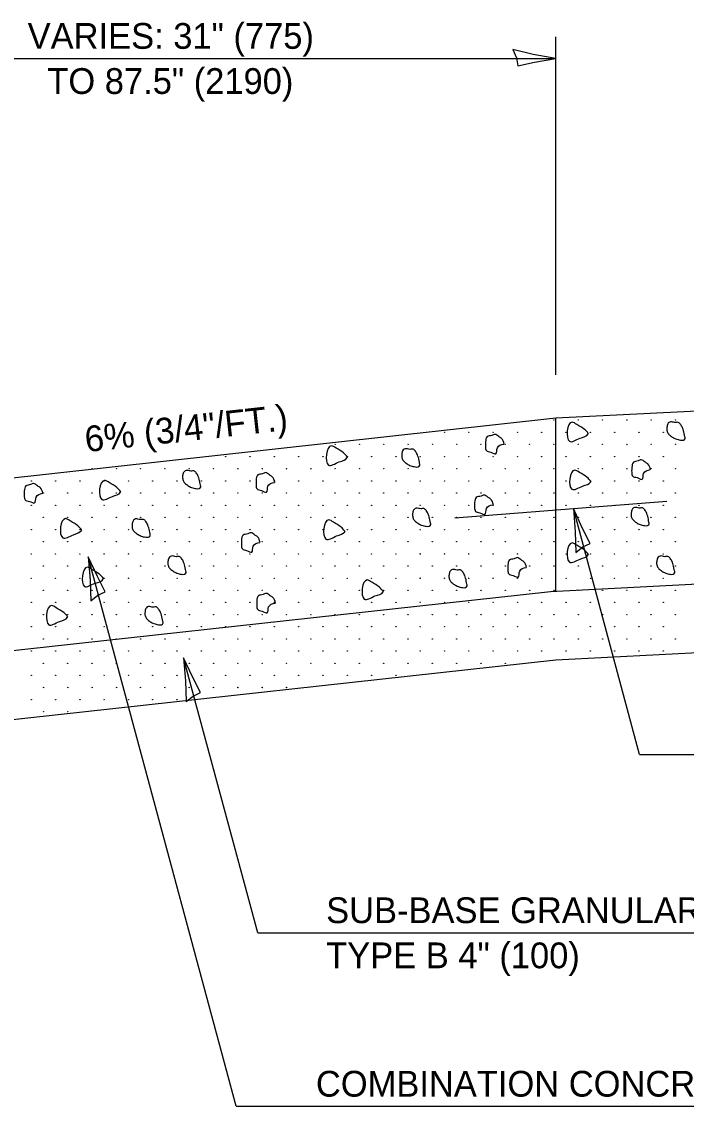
# Model space of a CAD drawing. Extents: x 99656 to 100336, y 99975 to 100415.
# Drawn here: x 100129.8 to 100207.1, y 100093.5 to 100219.8 of the extents above; entities that cross this region are included whole.
import ezdxf

# ---------------------------------------------------------------- set-up
doc = ezdxf.new("R2010")
doc.units = 0
for name, color, linetype in [('Design_PR_Back of Gutter or Curb line', 7, 'Continuous'), ('Design_PR_Roadway Dimensions', 7, 'Continuous'), ('Design_PR_Roadway Notes', 7, 'Continuous'), ('Level 11', 7, 'Continuous'), ('Level 22', 7, 'Continuous'), ('Level 29', 7, 'Continuous'), ('Level 43', 7, 'Continuous'), ('Level 49', 7, 'Continuous')]:
    doc.layers.add(name, color=color, linetype=linetype)

msp = doc.modelspace()

# ---------------------------------------------------------------- linework, layer by layer
at = {"layer": 'Design_PR_Back of Gutter or Curb line'}
msp.add_line((100114.28, 100165.11), (100191.94, 100173.65), dxfattribs=at)
at = {"layer": 'Design_PR_Roadway Notes'}
for p, q in [((100201.67, 100134.49), (100193.97, 100163.1)), ((100154.74, 100093.55), (100137.53, 100157.48)), ((100157.24, 100113.73), (100148.62, 100145.75)), ((100201.67, 100134.49), (100285.03, 100134.49)), ((100157.24, 100113.73), (100242.29, 100113.73)), ((100154.74, 100093.55), (100267.89, 100093.55))]:
    msp.add_line(p, q, dxfattribs=at)
for points in [[(100194.26, 100158), (100195.08, 100158.65), (100195.93, 100159.04), (100195.04, 100160.8), (100193.97, 100163.1), (100194.19, 100160.4)], [(100137.82, 100152.38), (100138.64, 100153.02), (100139.49, 100153.41), (100138.59, 100155.18), (100137.53, 100157.48), (100137.75, 100154.78)], [(100148.91, 100140.65), (100149.73, 100141.29), (100150.58, 100141.68), (100149.69, 100143.45), (100148.62, 100145.75), (100148.84, 100143.05)]]:
    msp.add_lwpolyline(points, close=True, dxfattribs=at)
at = {"layer": 'Level 11'}
for points in [[(100195.7, 100171.85), (100195.25, 100172.32), (100194.37, 100172.89), (100193.82, 100173.15), (100193.5, 100170.93), (100194.74, 100171.29), (100195.68, 100171.78), (100195.72, 100171.87)], [(100206.92, 100171.46), (100206.78, 100172.17), (100206.66, 100172.49), (100206.44, 100172.9), (100206.16, 100173.13), (100205.79, 100173.12), (100205.25, 100173.19), (100205.01, 100173.04), (100204.86, 100172.66), (100204.85, 100172.22), (100204.98, 100171.86), (100205.28, 100171.56), (100205.67, 100171.3), (100206.14, 100171.13), (100206.44, 100171.08), (100206.76, 100171.08), (100206.96, 100171.27), (100206.95, 100171.44)], [(100185.92, 100170.61), (100185.6, 100171.27), (100185.3, 100171.47), (100184.82, 100171.74), (100184.48, 100171.61), (100183.94, 100171.47), (100183.75, 100170.87), (100183.73, 100170.3), (100183.85, 100169.85), (100184.35, 100169.67), (100184.95, 100169.49), (100185.12, 100170.16), (100185.89, 100170.61)], [(100167.68, 100169.1), (100167.23, 100169.58), (100166.35, 100170.14), (100165.8, 100170.4), (100165.47, 100168.17), (100166.72, 100168.53), (100167.66, 100169.03), (100167.7, 100169.12)], [(100176.08, 100168.33), (100175.93, 100169.05), (100175.82, 100169.37), (100175.58, 100169.77), (100175.31, 100170.01), (100174.95, 100169.99), (100174.4, 100170.06), (100174.16, 100169.92), (100174.02, 100169.53), (100174, 100169.1), (100174.13, 100168.74), (100174.43, 100168.44), (100174.82, 100168.18), (100175.29, 100168.01), (100175.58, 100167.95), (100175.91, 100167.95), (100176.11, 100168.15), (100176.1, 100168.31)], [(100202.94, 100167.64), (100202.63, 100168.29), (100202.33, 100168.5), (100201.85, 100168.77), (100201.5, 100168.64), (100200.96, 100168.5), (100200.77, 100167.9), (100200.75, 100167.33), (100200.87, 100166.87), (100201.37, 100166.7), (100201.97, 100166.51), (100202.14, 100167.18), (100202.91, 100167.64)], [(100150.58, 100165.81), (100150.43, 100166.52), (100150.32, 100166.84), (100150.09, 100167.25), (100149.82, 100167.48), (100149.45, 100167.46), (100148.91, 100167.54), (100148.67, 100167.39), (100148.52, 100167.01), (100148.51, 100166.57), (100148.63, 100166.21), (100148.94, 100165.92), (100149.32, 100165.66), (100149.8, 100165.48), (100150.09, 100165.42), (100150.42, 100165.42), (100150.62, 100165.63), (100150.6, 100165.78)], [(100159.23, 100166.15), (100158.92, 100166.81), (100158.62, 100167.01), (100158.14, 100167.28), (100157.79, 100167.15), (100157.25, 100167.01), (100157.06, 100166.41), (100157.05, 100165.84), (100157.16, 100165.38), (100157.66, 100165.21), (100158.26, 100165.02), (100158.43, 100165.69), (100159.2, 100166.15)], [(100196, 100166.28), (100195.55, 100166.75), (100194.67, 100167.31), (100194.12, 100167.57), (100193.79, 100165.35), (100195.04, 100165.71), (100195.98, 100166.2), (100196.02, 100166.29)], [(100132.25, 100164.89), (100131.94, 100165.54), (100131.63, 100165.74), (100131.15, 100166.02), (100130.81, 100165.89), (100130.27, 100165.74), (100130.08, 100165.14), (100130.07, 100164.58), (100130.18, 100164.12), (100130.68, 100163.94), (100131.28, 100163.76), (100131.45, 100164.43), (100132.22, 100164.89)], [(100141.29, 100165.09), (100140.84, 100165.56), (100139.96, 100166.13), (100139.42, 100166.38), (100139.09, 100164.16), (100140.33, 100164.52), (100141.27, 100165.02), (100141.31, 100165.11)], [(100184.66, 100163.55), (100184.34, 100164.21), (100184.04, 100164.4), (100183.56, 100164.68), (100183.22, 100164.55), (100182.67, 100164.4), (100182.48, 100163.8), (100182.47, 100163.24), (100182.58, 100162.78), (100183.08, 100162.6), (100183.68, 100162.42), (100183.85, 100163.1), (100184.62, 100163.55)], [(100177.34, 100161.42), (100177.19, 100162.14), (100177.08, 100162.45), (100176.85, 100162.86), (100176.58, 100163.1), (100176.21, 100163.08), (100175.67, 100163.15), (100175.43, 100163.01), (100175.28, 100162.62), (100175.27, 100162.18), (100175.39, 100161.82), (100175.7, 100161.53), (100176.08, 100161.27), (100176.56, 100161.1), (100176.85, 100161.04), (100177.18, 100161.04), (100177.38, 100161.24), (100177.36, 100161.4)], [(100202.76, 100161.5), (100202.61, 100162.21), (100202.51, 100162.53), (100202.27, 100162.94), (100202, 100163.17), (100201.63, 100163.16), (100201.09, 100163.23), (100200.85, 100163.08), (100200.71, 100162.7), (100200.69, 100162.26), (100200.81, 100161.9), (100201.12, 100161.6), (100201.5, 100161.34), (100201.98, 100161.17), (100202.27, 100161.12), (100202.6, 100161.12), (100202.8, 100161.31), (100202.78, 100161.48)], [(100136.75, 100160.63), (100136.3, 100161.1), (100135.43, 100161.67), (100134.88, 100161.93), (100134.55, 100159.7), (100135.79, 100160.06), (100136.73, 100160.56), (100136.78, 100160.64)], [(100144.71, 100160.16), (100144.56, 100160.87), (100144.45, 100161.19), (100144.22, 100161.6), (100143.95, 100161.83), (100143.58, 100161.82), (100143.03, 100161.89), (100142.79, 100161.75), (100142.65, 100161.36), (100142.63, 100160.92), (100142.76, 100160.56), (100143.06, 100160.26), (100143.45, 100160.01), (100143.92, 100159.83), (100144.22, 100159.78), (100144.55, 100159.78), (100144.74, 100159.98), (100144.73, 100160.14)], [(100167.38, 100160.48), (100166.93, 100160.95), (100166.05, 100161.52), (100165.5, 100161.78), (100165.18, 100159.55), (100166.42, 100159.91), (100167.36, 100160.41), (100167.4, 100160.49)], [(100157.52, 100159.17), (100157.21, 100159.82), (100156.91, 100160.02), (100156.43, 100160.29), (100156.08, 100160.16), (100155.54, 100160.02), (100155.35, 100159.42), (100155.34, 100158.85), (100155.45, 100158.4), (100155.95, 100158.22), (100156.55, 100158.04), (100156.72, 100158.71), (100157.49, 100159.17)], [(100195.7, 100157.8), (100195.25, 100158.27), (100194.37, 100158.84), (100193.82, 100159.1), (100193.5, 100156.87), (100194.74, 100157.23), (100195.68, 100157.73), (100195.72, 100157.82)], [(100148.87, 100155.85), (100148.72, 100156.56), (100148.61, 100156.88), (100148.38, 100157.29), (100148.11, 100157.52), (100147.74, 100157.5), (100147.2, 100157.58), (100146.96, 100157.43), (100146.81, 100157.05), (100146.8, 100156.61), (100146.92, 100156.25), (100147.23, 100155.95), (100147.61, 100155.7), (100148.09, 100155.52), (100148.38, 100155.46), (100148.71, 100155.46), (100148.91, 100155.66), (100148.89, 100155.82)], [(100188.52, 100156.26), (100188.21, 100156.92), (100187.9, 100157.12), (100187.42, 100157.39), (100187.08, 100157.26), (100186.53, 100157.12), (100186.35, 100156.52), (100186.34, 100155.95), (100186.45, 100155.49), (100186.95, 100155.32), (100187.55, 100155.13), (100187.72, 100155.81), (100188.49, 100156.26)], [(100205.73, 100155.85), (100205.59, 100156.56), (100205.48, 100156.88), (100205.24, 100157.29), (100204.97, 100157.52), (100204.61, 100157.5), (100204.06, 100157.58), (100203.82, 100157.43), (100203.68, 100157.05), (100203.66, 100156.61), (100203.79, 100156.25), (100204.09, 100155.95), (100204.47, 100155.7), (100204.95, 100155.52), (100205.24, 100155.46), (100205.57, 100155.46), (100205.77, 100155.66), (100205.76, 100155.82)], [(100139.28, 100154.98), (100138.83, 100155.45), (100137.95, 100156.02), (100137.41, 100156.27), (100137.08, 100154.05), (100138.32, 100154.41), (100139.27, 100154.91), (100139.3, 100155)], [(100181.57, 100154.29), (100181.43, 100155), (100181.32, 100155.32), (100181.09, 100155.73), (100180.82, 100155.96), (100180.44, 100155.94), (100179.9, 100156.02), (100179.66, 100155.87), (100179.52, 100155.49), (100179.5, 100155.05), (100179.63, 100154.69), (100179.93, 100154.39), (100180.32, 100154.14), (100180.79, 100153.96), (100181.09, 100153.9), (100181.42, 100153.9), (100181.61, 100154.1), (100181.6, 100154.26)], [(100171.84, 100153.49), (100171.39, 100153.96), (100170.51, 100154.53), (100169.97, 100154.79), (100169.64, 100152.57), (100170.88, 100152.93), (100171.82, 100153.42), (100171.86, 100153.51)], [(100159.31, 100152.1), (100158.99, 100152.76), (100158.69, 100152.96), (100158.21, 100153.23), (100157.87, 100153.1), (100157.32, 100152.96), (100157.14, 100152.36), (100157.12, 100151.79), (100157.24, 100151.34), (100157.74, 100151.16), (100158.34, 100150.98), (100158.51, 100151.65), (100159.28, 100152.1)], [(100135.12, 100150.52), (100134.67, 100150.99), (100133.79, 100151.56), (100133.25, 100151.82), (100132.92, 100149.59), (100134.16, 100149.95), (100135.1, 100150.45), (100135.14, 100150.53)], [(100146.19, 100149.97), (100146.05, 100150.69), (100145.94, 100151.01), (100145.7, 100151.41), (100145.43, 100151.65), (100145.06, 100151.63), (100144.52, 100151.7), (100144.28, 100151.56), (100144.14, 100151.17), (100144.12, 100150.74), (100144.25, 100150.38), (100144.55, 100150.08), (100144.94, 100149.82), (100145.41, 100149.65), (100145.7, 100149.59), (100146.03, 100149.59), (100146.23, 100149.79), (100146.21, 100149.95)]]:
    msp.add_spline(points, degree=3, dxfattribs=at)
at = {"layer": 'Level 22'}
for centre in [(100191.7, 100173.39), (100194.53, 100173.39), (100197.36, 100173.39), (100200.19, 100173.39), (100203.01, 100173.39), (100205.84, 100173.39), (100178.97, 100171.97), (100181.8, 100171.97), (100184.63, 100171.97), (100187.46, 100171.97), (100190.29, 100171.97), (100193.11, 100171.97), (100195.94, 100171.97), (100198.77, 100171.97), (100201.6, 100171.97), (100204.43, 100171.97), (100166.24, 100170.56), (100169.07, 100170.56), (100171.9, 100170.56), (100174.73, 100170.56), (100177.56, 100170.56), (100180.39, 100170.56), (100183.21, 100170.56), (100186.04, 100170.56), (100188.87, 100170.56), (100191.7, 100170.56), (100194.53, 100170.56), (100197.36, 100170.56), (100200.19, 100170.56), (100203.01, 100170.56), (100205.84, 100170.56), (100153.52, 100169.15), (100156.34, 100169.15), (100159.17, 100169.15), (100162, 100169.15), (100164.83, 100169.15), (100167.66, 100169.15), (100170.49, 100169.15), (100173.32, 100169.15), (100176.14, 100169.15), (100178.97, 100169.15), (100181.8, 100169.15), (100184.63, 100169.15), (100187.46, 100169.15), (100190.29, 100169.15), (100193.11, 100169.15), (100195.94, 100169.15), (100198.77, 100169.15), (100201.6, 100169.15), (100204.43, 100169.15), (100137.96, 100167.73), (100140.79, 100167.73), (100143.62, 100167.73), (100146.44, 100167.73), (100149.27, 100167.73), (100152.1, 100167.73), (100154.93, 100167.73), (100157.76, 100167.73), (100160.59, 100167.73), (100163.42, 100167.73), (100166.24, 100167.73), (100169.07, 100167.73), (100171.9, 100167.73), (100174.73, 100167.73), (100177.56, 100167.73), (100180.39, 100167.73), (100183.21, 100167.73), (100186.04, 100167.73), (100188.87, 100167.73), (100191.7, 100167.73), (100194.53, 100167.73), (100197.36, 100167.73), (100200.19, 100167.73), (100203.01, 100167.73), (100205.84, 100167.73), (100130.89, 100166.32), (100133.72, 100166.32), (100136.55, 100166.32), (100139.37, 100166.32), (100142.2, 100166.32), (100145.03, 100166.32), (100147.86, 100166.32), (100150.69, 100166.32), (100153.52, 100166.32), (100156.34, 100166.32), (100159.17, 100166.32), (100162, 100166.32), (100164.83, 100166.32), (100167.66, 100166.32), (100170.49, 100166.32), (100173.32, 100166.32), (100176.14, 100166.32), (100178.97, 100166.32), (100181.8, 100166.32), (100184.63, 100166.32), (100187.46, 100166.32), (100190.29, 100166.32), (100193.11, 100166.32), (100195.94, 100166.32), (100198.77, 100166.32), (100201.6, 100166.32), (100204.43, 100166.32), (100132.3, 100164.9), (100135.13, 100164.9), (100137.96, 100164.9), (100140.79, 100164.9), (100143.62, 100164.9), (100146.44, 100164.9), (100149.27, 100164.9), (100152.1, 100164.9), (100154.93, 100164.9), (100157.76, 100164.9), (100160.59, 100164.9), (100163.42, 100164.9), (100166.24, 100164.9), (100169.07, 100164.9), (100171.9, 100164.9), (100174.73, 100164.9), (100177.56, 100164.9), (100180.39, 100164.9), (100183.21, 100164.9), (100186.04, 100164.9), (100188.87, 100164.9), (100191.7, 100164.9), (100194.53, 100164.9), (100197.36, 100164.9), (100200.19, 100164.9), (100203.01, 100164.9), (100205.84, 100164.9), (100130.89, 100163.49), (100133.72, 100163.49), (100136.55, 100163.49), (100139.37, 100163.49), (100142.2, 100163.49), (100145.03, 100163.49), (100147.86, 100163.49), (100150.69, 100163.49), (100153.52, 100163.49), (100156.34, 100163.49), (100159.17, 100163.49), (100162, 100163.49), (100164.83, 100163.49), (100167.66, 100163.49), (100170.49, 100163.49), (100173.32, 100163.49), (100176.14, 100163.49), (100178.97, 100163.49), (100181.8, 100163.49), (100184.63, 100163.49), (100187.46, 100163.49), (100190.29, 100163.49), (100193.11, 100163.49), (100195.94, 100163.49), (100198.77, 100163.49), (100201.6, 100163.49), (100204.43, 100163.49), (100132.3, 100162.07), (100135.13, 100162.07), (100137.96, 100162.07), (100140.79, 100162.07), (100143.62, 100162.07), (100146.44, 100162.07), (100149.27, 100162.07), (100152.1, 100162.07), (100154.93, 100162.07), (100157.76, 100162.07), (100160.59, 100162.07), (100163.42, 100162.07), (100166.24, 100162.07), (100169.07, 100162.07), (100171.9, 100162.07), (100174.73, 100162.07), (100177.56, 100162.07), (100180.39, 100162.07), (100183.21, 100162.07), (100186.04, 100162.07), (100188.87, 100162.07), (100191.7, 100162.07), (100194.53, 100162.07), (100197.36, 100162.07), (100200.19, 100162.07), (100203.01, 100162.07), (100205.84, 100162.07), (100130.89, 100160.66), (100133.72, 100160.66), (100136.55, 100160.66), (100139.37, 100160.66), (100142.2, 100160.66), (100145.03, 100160.66), (100147.86, 100160.66), (100150.69, 100160.66), (100153.52, 100160.66), (100156.34, 100160.66), (100159.17, 100160.66), (100162, 100160.66), (100164.83, 100160.66), (100167.66, 100160.66), (100170.49, 100160.66), (100173.32, 100160.66), (100176.14, 100160.66), (100178.97, 100160.66), (100181.8, 100160.66), (100184.63, 100160.66), (100187.46, 100160.66), (100190.29, 100160.66), (100193.11, 100160.66), (100195.94, 100160.66), (100198.77, 100160.66), (100201.6, 100160.66), (100204.43, 100160.66), (100132.3, 100159.25), (100135.13, 100159.25), (100137.96, 100159.25), (100140.79, 100159.25), (100143.62, 100159.25), (100146.44, 100159.25), (100149.27, 100159.25), (100152.1, 100159.25), (100154.93, 100159.25), (100157.76, 100159.25), (100160.59, 100159.25), (100163.42, 100159.25), (100166.24, 100159.25), (100169.07, 100159.25), (100171.9, 100159.25), (100174.73, 100159.25), (100177.56, 100159.25), (100180.39, 100159.25), (100183.21, 100159.25), (100186.04, 100159.25), (100188.87, 100159.25), (100191.7, 100159.25), (100194.53, 100159.25), (100197.36, 100159.25), (100200.19, 100159.25), (100203.01, 100159.25), (100205.84, 100159.25), (100130.89, 100157.83), (100133.72, 100157.83), (100136.55, 100157.83), (100139.37, 100157.83), (100142.2, 100157.83), (100145.03, 100157.83), (100147.86, 100157.83), (100150.69, 100157.83), (100153.52, 100157.83), (100156.34, 100157.83), (100159.17, 100157.83), (100162, 100157.83), (100164.83, 100157.83), (100167.66, 100157.83), (100170.49, 100157.83), (100173.32, 100157.83), (100176.14, 100157.83), (100178.97, 100157.83), (100181.8, 100157.83), (100184.63, 100157.83), (100187.46, 100157.83), (100190.29, 100157.83), (100193.11, 100157.83), (100195.94, 100157.83), (100198.77, 100157.83), (100201.6, 100157.83), (100204.43, 100157.83), (100132.3, 100156.42), (100135.13, 100156.42), (100137.96, 100156.42), (100140.79, 100156.42), (100143.62, 100156.42), (100146.44, 100156.42), (100149.27, 100156.42), (100152.1, 100156.42), (100154.93, 100156.42), (100157.76, 100156.42), (100160.59, 100156.42), (100163.42, 100156.42), (100166.24, 100156.42), (100169.07, 100156.42), (100171.9, 100156.42), (100174.73, 100156.42), (100177.56, 100156.42), (100180.39, 100156.42), (100183.21, 100156.42), (100186.04, 100156.42), (100188.87, 100156.42), (100191.7, 100156.42), (100194.53, 100156.42), (100197.36, 100156.42), (100200.19, 100156.42), (100203.01, 100156.42), (100205.84, 100156.42), (100130.89, 100155), (100133.72, 100155), (100136.55, 100155), (100139.37, 100155), (100142.2, 100155), (100145.03, 100155), (100147.86, 100155), (100150.69, 100155), (100153.52, 100155), (100156.34, 100155), (100159.17, 100155), (100162, 100155), (100164.83, 100155), (100167.66, 100155), (100170.49, 100155), (100173.32, 100155), (100176.14, 100155), (100178.97, 100155), (100181.8, 100155), (100184.63, 100155), (100187.46, 100155), (100190.29, 100155), (100193.11, 100155), (100195.94, 100155), (100198.77, 100155), (100201.6, 100155), (100204.43, 100155), (100132.3, 100153.59), (100135.13, 100153.59), (100137.96, 100153.59), (100140.79, 100153.59), (100143.62, 100153.59), (100146.44, 100153.59), (100149.27, 100153.59), (100152.1, 100153.59), (100154.93, 100153.59), (100157.76, 100153.59), (100160.59, 100153.59), (100163.42, 100153.59), (100166.24, 100153.59), (100169.07, 100153.59), (100171.9, 100153.59), (100174.73, 100153.59), (100177.56, 100153.59), (100180.39, 100153.59), (100183.21, 100153.59), (100186.04, 100153.59), (100188.87, 100153.59), (100191.7, 100153.59), (100194.53, 100153.59), (100197.36, 100153.59), (100200.19, 100153.59), (100203.01, 100153.59), (100205.84, 100153.59), (100130.89, 100152.18), (100133.72, 100152.18), (100136.55, 100152.18), (100139.37, 100152.18), (100142.2, 100152.18), (100145.03, 100152.18), (100147.86, 100152.18), (100150.69, 100152.18), (100153.52, 100152.18), (100156.34, 100152.18), (100159.17, 100152.18), (100162, 100152.18), (100164.83, 100152.18), (100167.66, 100152.18), (100170.49, 100152.18), (100173.32, 100152.18), (100176.14, 100152.18), (100178.97, 100152.18), (100181.8, 100152.18), (100184.63, 100152.18), (100187.46, 100152.18), (100190.29, 100152.18), (100193.11, 100152.18), (100195.94, 100152.18), (100198.77, 100152.18), (100201.6, 100152.18), (100204.43, 100152.18), (100132.3, 100150.76), (100135.13, 100150.76), (100137.96, 100150.76), (100140.79, 100150.76), (100143.62, 100150.76), (100146.44, 100150.76), (100149.27, 100150.76), (100152.1, 100150.76), (100154.93, 100150.76), (100157.76, 100150.76), (100160.59, 100150.76), (100163.42, 100150.76), (100166.24, 100150.76), (100169.07, 100150.76), (100171.9, 100150.76), (100174.73, 100150.76), (100177.56, 100150.76), (100180.39, 100150.76), (100183.21, 100150.76), (100186.04, 100150.76), (100188.87, 100150.76), (100191.7, 100150.76), (100194.53, 100150.76), (100197.36, 100150.76), (100200.19, 100150.76), (100203.01, 100150.76), (100205.84, 100150.76), (100130.89, 100149.35), (100133.72, 100149.35), (100136.55, 100149.35), (100139.37, 100149.35), (100142.2, 100149.35), (100145.03, 100149.35), (100147.86, 100149.35), (100150.69, 100149.35), (100153.52, 100149.35), (100156.34, 100149.35), (100159.17, 100149.35), (100162, 100149.35), (100164.83, 100149.35), (100167.66, 100149.35), (100170.49, 100149.35), (100173.32, 100149.35), (100176.14, 100149.35), (100178.97, 100149.35), (100181.8, 100149.35), (100184.63, 100149.35), (100187.46, 100149.35), (100190.29, 100149.35), (100193.11, 100149.35), (100195.94, 100149.35), (100198.77, 100149.35), (100201.6, 100149.35), (100204.43, 100149.35), (100132.3, 100147.93), (100135.13, 100147.93), (100137.96, 100147.93), (100140.79, 100147.93), (100143.62, 100147.93), (100146.44, 100147.93), (100149.27, 100147.93), (100152.1, 100147.93), (100154.93, 100147.93), (100157.76, 100147.93), (100160.59, 100147.93), (100163.42, 100147.93), (100166.24, 100147.93), (100169.07, 100147.93), (100171.9, 100147.93), (100174.73, 100147.93), (100177.56, 100147.93), (100180.39, 100147.93), (100183.21, 100147.93), (100186.04, 100147.93), (100188.87, 100147.93), (100191.7, 100147.93), (100194.53, 100147.93), (100197.36, 100147.93), (100200.19, 100147.93), (100203.01, 100147.93), (100205.84, 100147.93), (100130.89, 100146.52), (100133.72, 100146.52), (100136.55, 100146.52), (100139.37, 100146.52), (100142.2, 100146.52), (100145.03, 100146.52), (100147.86, 100146.52), (100150.69, 100146.52), (100153.52, 100146.52), (100156.34, 100146.52), (100159.17, 100146.52), (100162, 100146.52), (100164.83, 100146.52), (100167.66, 100146.52), (100170.49, 100146.52), (100173.32, 100146.52), (100176.14, 100146.52), (100178.97, 100146.52), (100181.8, 100146.52), (100184.63, 100146.52), (100187.46, 100146.52), (100190.29, 100146.52), (100193.11, 100146.52), (100195.94, 100146.52), (100198.77, 100146.52), (100201.6, 100146.52), (100204.43, 100146.52), (100132.3, 100145.1), (100135.13, 100145.1), (100137.96, 100145.1), (100140.79, 100145.1), (100143.62, 100145.1), (100146.44, 100145.1), (100149.27, 100145.1), (100152.1, 100145.1), (100154.93, 100145.1), (100157.76, 100145.1), (100160.59, 100145.1), (100163.42, 100145.1), (100166.24, 100145.1), (100169.07, 100145.1), (100171.9, 100145.1), (100174.73, 100145.1), (100177.56, 100145.1), (100180.39, 100145.1), (100183.21, 100145.1), (100186.04, 100145.1), (100130.89, 100143.69), (100133.72, 100143.69), (100136.55, 100143.69), (100139.37, 100143.69), (100142.2, 100143.69), (100145.03, 100143.69), (100147.86, 100143.69), (100150.69, 100143.69), (100153.52, 100143.69), (100156.34, 100143.69), (100159.17, 100143.69), (100162, 100143.69), (100164.83, 100143.69), (100167.66, 100143.69), (100170.49, 100143.69), (100173.32, 100143.69), (100132.3, 100142.28), (100135.13, 100142.28), (100137.96, 100142.28), (100140.79, 100142.28), (100143.62, 100142.28), (100146.44, 100142.28), (100149.27, 100142.28), (100152.1, 100142.28), (100154.93, 100142.28), (100157.76, 100142.28), (100160.59, 100142.28), (100130.89, 100140.86), (100133.72, 100140.86), (100136.55, 100140.86), (100139.37, 100140.86), (100142.2, 100140.86), (100145.03, 100140.86), (100147.86, 100140.86), (100132.3, 100139.45), (100135.13, 100139.45)]:
    msp.add_circle(centre, 0.02, dxfattribs=at)
at = {"layer": 'Level 29'}
for p, q in [((100191.94, 100173.65), (100229.51, 100175.57)), ((100191.94, 100153.53), (100191.94, 100173.64)), ((100191.31, 100153.45), (100230.53, 100155.47)), ((100100.94, 100143.52), (100191.31, 100153.45)), ((100230.94, 100147.48), (100191.94, 100145.48)), ((100191.94, 100145.48), (100100.94, 100135.48))]:
    msp.add_line(p, q, dxfattribs=at)
at = {"layer": 'Level 43'}
for p, q in [((100191.94, 100178.65), (100191.94, 100217.99)), ((100100.94, 100215.47), (100191.94, 100215.47))]:
    msp.add_line(p, q, dxfattribs=at)
msp.add_lwpolyline([(100186.94, 100216.52), (100187.35, 100215.55), (100187.5, 100214.63), (100189.44, 100215.04), (100191.94, 100215.47), (100189.27, 100215.95)], close=True, dxfattribs=at)
at = {"layer": 'Level 49'}
msp.add_line((100180.16, 100162.02), (100204.85, 100163.97), dxfattribs=at)

# ---------------------------------------------------------------- texts
at = {"layer": 'Design_PR_Roadway Dimensions'}
for s, p in [('VARIES: 31" (775)', (100130.47, 100216.6)), ('TO 87.5" (2190)', (100132.76, 100211.35))]:
    msp.add_text(s, height=3, dxfattribs=at).set_placement(p)
at = {"layer": 'Design_PR_Roadway Notes'}
msp.add_text('6% (3/4"/FT.)', height=3, rotation=6.2718, dxfattribs=at).set_placement((100137.28, 100169.66))
for s, p in [('SUB-BASE GRANULAR MATERIAL,', (100165.2, 100114.86)), ('TYPE B 4" (100)', (100165.2, 100109.61)), ('COMBINATION CONCRETE CURB AND GUTTER,', (100164.01, 100094.67))]:
    msp.add_text(s, height=3, dxfattribs=at).set_placement(p)

doc.saveas('drawing.dxf')
